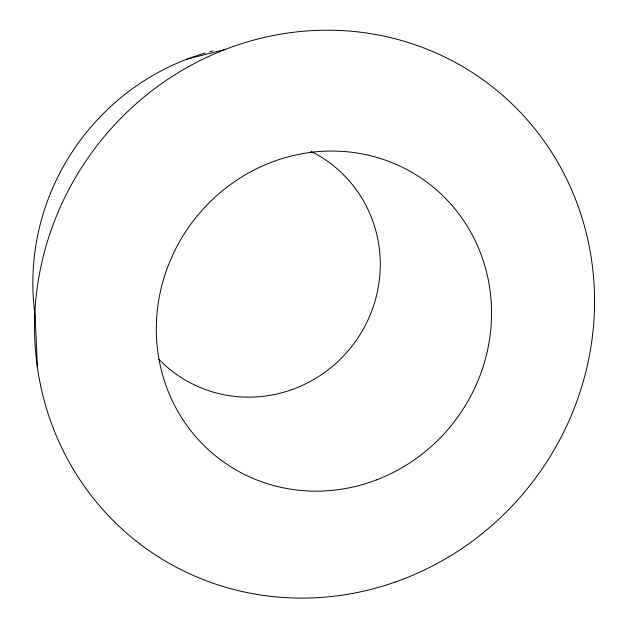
<?xml version="1.0" encoding="UTF-8"?>
<svg xmlns="http://www.w3.org/2000/svg" width="629" height="629" viewBox="0 0 629 629"><rect width="100%" height="100%" fill="white"/><g stroke="black" fill="none" stroke-linecap="round" stroke-linejoin="round"><path stroke-width="0.94" d="M186.734 59.236L225.701 49.282M37.402 367.517L35.169 315.774A234.751 227.431 -53.5 0 1 205.196 53.001M310.868 151.345A130.604 127.066 -53.5 0 1 354.567 342.719A130.604 127.066 -53.5 0 1 158.893 359.301M209.913 51.68A234.751 227.431 -53.5 0 1 212.751 50.933M376.378 479.935A172.936 164.641 -53.5 0 0 435.582 189.093A172.936 164.641 -53.5 0 0 159.821 294.286A172.936 164.641 -53.5 0 0 376.378 479.935M395.279 582.022A288.632 275.18 -53.5 0 0 506.392 98.659A288.632 275.18 -53.5 0 0 41.978 261.79A288.632 275.18 -53.5 0 0 395.279 582.022"/></g></svg>
